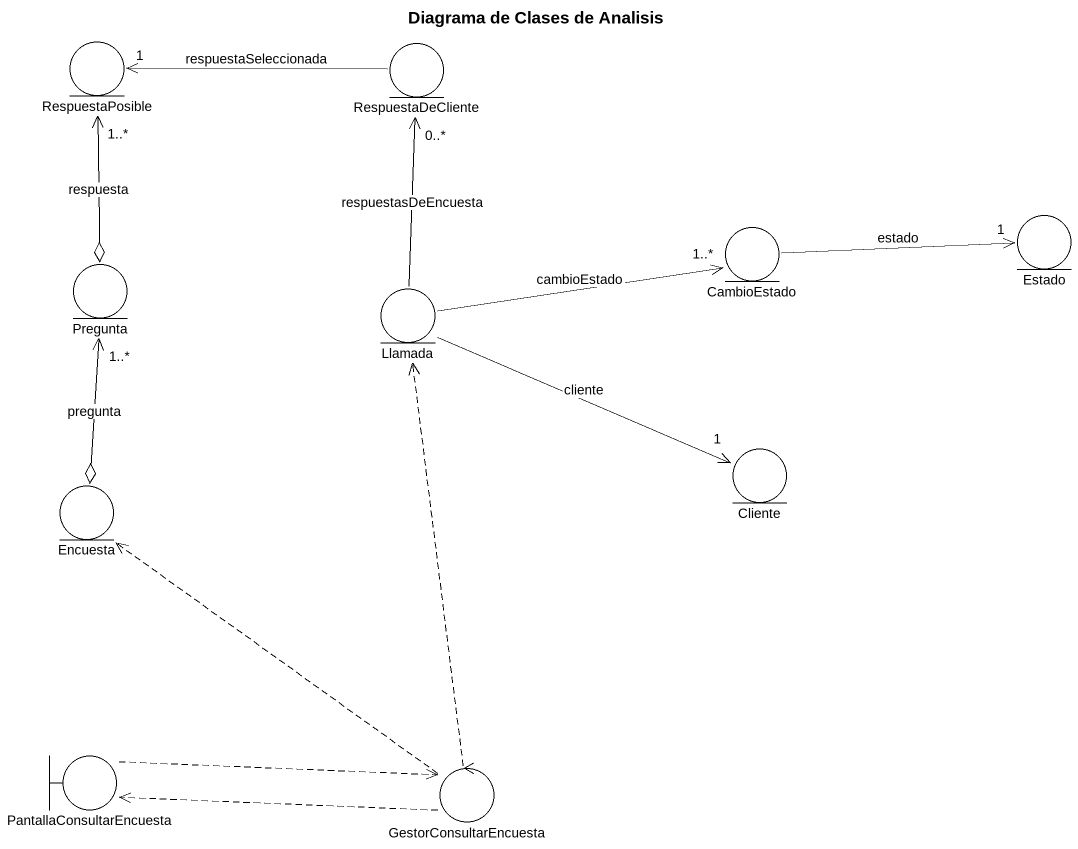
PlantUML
@startuml
title Diagrama de Clases de Analisis
entity RespuestaPosible
entity RespuestaDeCliente
entity CambioEstado
entity Estado
entity Pregunta
entity Llamada
entity Cliente
entity Encuesta
boundary PantallaConsultarEncuesta
control GestorConsultarEncuesta
RespuestaPosible "1..*" <--o Pregunta : respuesta
RespuestaDeCliente -left-> "1" RespuestaPosible : respuestaSeleccionada
CambioEstado -right-> "1" Estado : estado
Pregunta "1..*" <--o Encuesta : pregunta
Llamada -up-> "0..*" RespuestaDeCliente : respuestasDeEncuesta
Llamada -right-> "1..*" CambioEstado : cambioEstado
Llamada -right-> "1" Cliente : cliente
PantallaConsultarEncuesta .right.> GestorConsultarEncuesta
GestorConsultarEncuesta .up.> Llamada
GestorConsultarEncuesta .up.> Encuesta
GestorConsultarEncuesta .left.> PantallaConsultarEncuesta
@enduml
